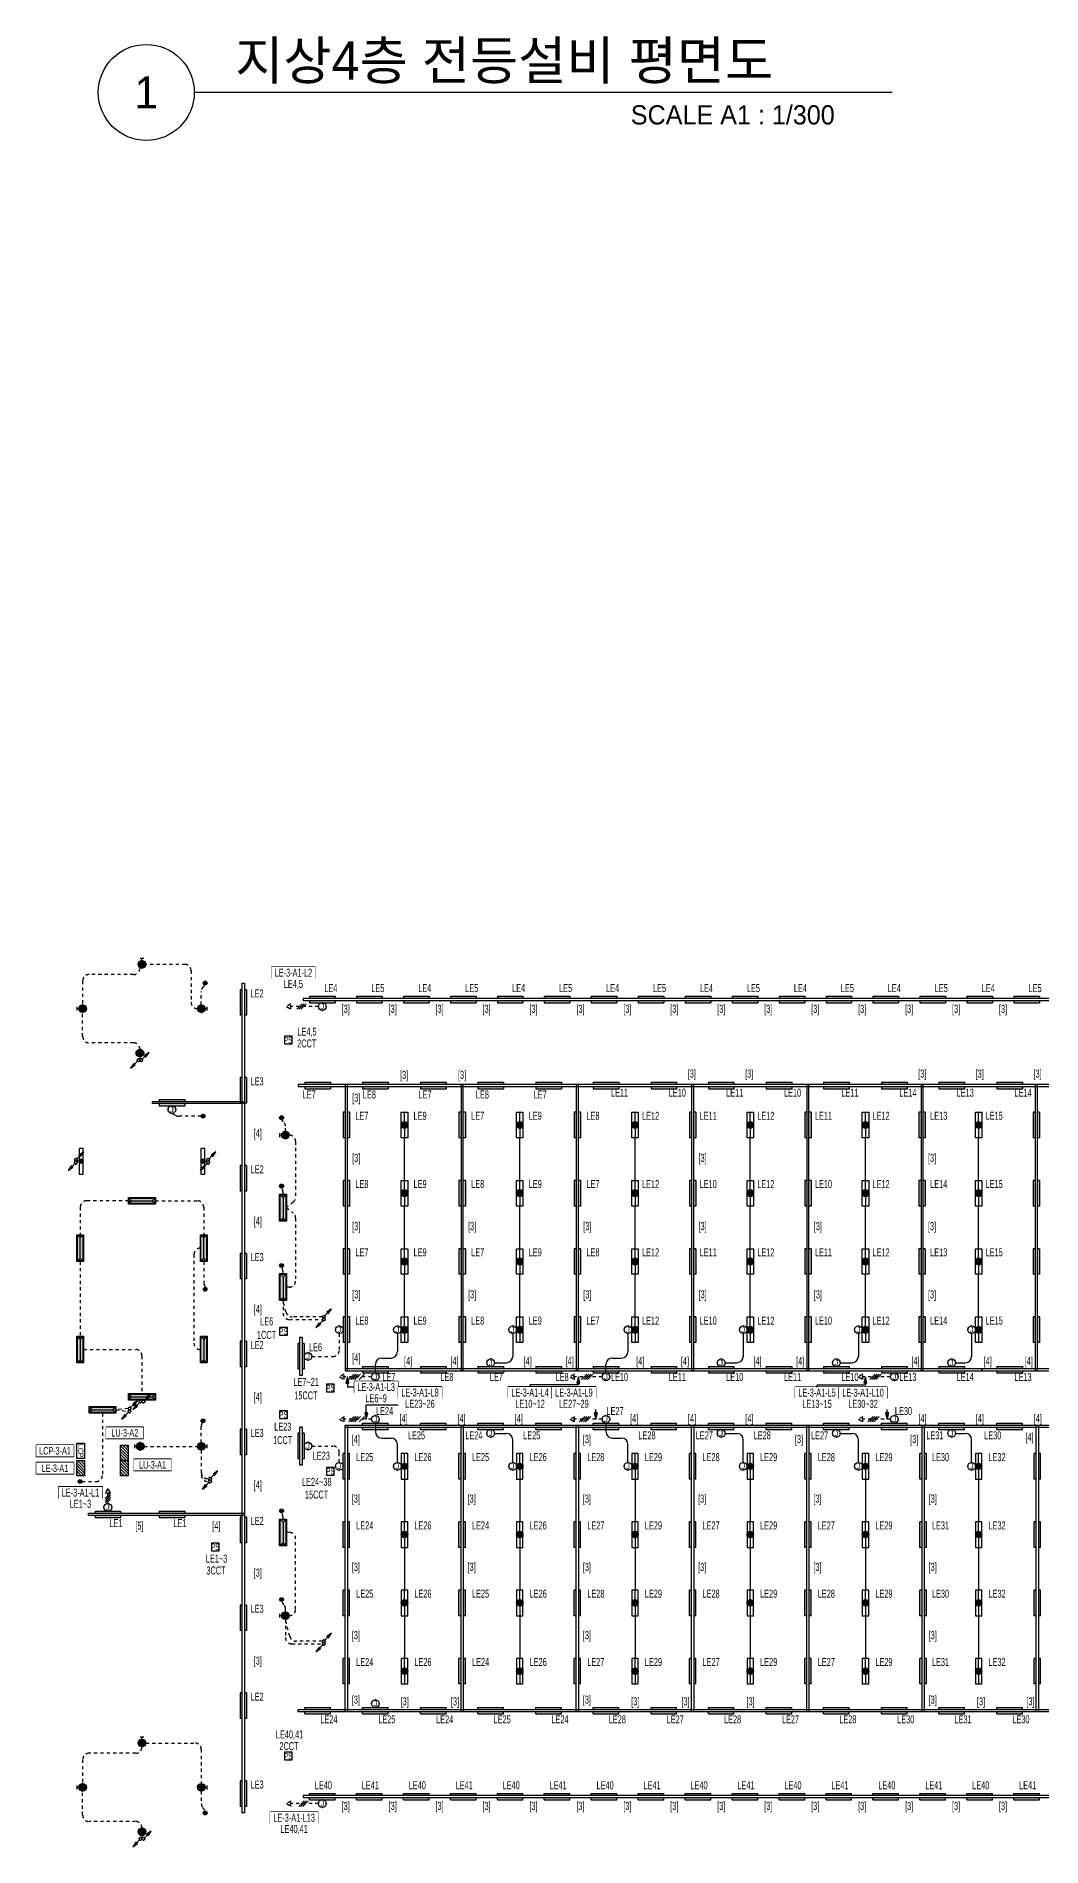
# Model space of a CAD drawing. Header units: millimetres. Extents: x 86947 to 500447, y -530175 to 1059536.
# Drawn here: x 90549 to 137662, y 285272 to 370135 of the extents above; entities that cross this region are included whole.
import ezdxf
from ezdxf.enums import TextEntityAlignment as Align

# ---------------------------------------------------------------- set-up
doc = ezdxf.new("R2010")
doc.units = ezdxf.units.MM
doc.header["$LTSCALE"] = 150
doc.set_wipeout_variables(frame=1)
doc.linetypes.add('D1', pattern=[3, 1, -1, 1])
for name, color, linetype in [('------01 Distribution Panel', 3, 'Continuous'), ('------01 Distribution Panel_UPS_Emgency', 232, 'Continuous'), ('------02 Etc Panel', 3, 'Continuous'), ('------03 Lighting Fixture', 3, 'Continuous'), ('------04 Lighting Switch', 2, 'Continuous'), ('------04 Number of Strands (가닥수)', 1, 'Continuous'), ('-----20 General Symbol', 3, 'Continuous'), ('-----21 Embeded Wire in Ceiling or Wall', 4, 'Continuous'), ('-----23 Concealed or Exposed Wire', 4, 'D1'), ('-----28 Race Way', 1, 'Continuous'), ('-----29 Indicator', 1, 'Continuous'), ('-----41 Drawing Title', 2, 'Continuous')]:
    doc.layers.add(name, color=color, linetype=linetype)
doc.styles.add('ELEC', font='Dotum.ttf')

# ---------------------------------------------------------------- blocks, each defined once
blk = doc.blocks.new('E17')
h = blk.add_hatch(color=256)
h.paths.add_polyline_path([(600, 100), (-600, 100), (-600, 0), (600, 0)])
h.paths.add_polyline_path([(600, -100), (-600, -100), (-600, -200), (600, -200)])
for p, q in [((-600, 100), (600, 100)), ((-600, 100), (-600, 0)), ((600, 100), (600, 0)), ((600, 100), (600, 0)), ((-600, -100), (-600, -200)), ((-600, -200), (600, -200)), ((600, -100), (600, -200))]:
    blk.add_line(p, q)
blk = doc.blocks.new('*U13')
h = blk.add_hatch(color=256)
edge = h.paths.add_edge_path()
edge.add_arc((0, -75), 75, 0, 360)
blk.add_circle((0, -75), 75)
blk = doc.blocks.new('*U16')
blk.add_lwpolyline([(150, 0), (-150, 0), (-150, -300), (150, -300)], close=True)
at = {"style": 'ELEC', "width": 0.6}
blk.add_text('PS', height=250, dxfattribs=at).set_placement((0, -150), align=Align.MIDDLE)
blk = doc.blocks.new('D06')
for p, q in [((-75, 0), (0, 0)), ((0, -75), (0, 75))]:
    blk.add_line(p, q)
at = {"linetype": 'Continuous'}
blk.add_circle((-225, 0), 150, dxfattribs=at)
for p in [(-375, 0), (-225, 150), (-75, 0), (-225, -150)]:
    blk.add_point(p)
blk = doc.blocks.new('E06')
blk.add_hatch(color=256).paths.add_polyline_path([(-75, 0, 1), (-375, 0, 1)])
blk.add_blockref('D06', (0, 0))
blk = doc.blocks.new('벽부 비상등')
h = blk.add_hatch(color=0)
h.dxf.hatch_style = 1
h.paths.add_polyline_path([(0, 488), (-128, 600), (-128, -600), (0, -488)])
h = blk.add_hatch(color=0)
h.dxf.hatch_style = 1
h.paths.add_polyline_path([(128, 600), (0, 488), (0, -488), (128, -600)])
at = {"color": 1}
for p, q in [((-128, 600), (0, 488)), ((0, 488), (128, 600)), ((0, -488), (0, 488)), ((-128, -600), (0, -488)), ((0, -488), (128, -600))]:
    blk.add_line(p, q, dxfattribs=at)
blk.add_lwpolyline([(158, -630), (158, 630), (-158, 630), (-158, -630)], close=True)
blk.add_lwpolyline([(128, -600), (128, 600), (-128, 600), (-128, -600)], close=True, dxfattribs=at)
blk = doc.blocks.new('O04')
blk.add_circle((0, 0), 150)
for p in [(-150, 0), (0, 150), (150, 0), (0, -150)]:
    blk.add_point(p)
at = {"style": 'ELEC'}
blk.add_text('J', height=214, dxfattribs=at).set_placement((0, 0), align=Align.MIDDLE)
blk = doc.blocks.new('O01')
blk.add_hatch(color=256).paths.add_polyline_path([(-149, -218), (-218, -149), (-368, -368)])
blk.add_line((-46, -46), (-184, -184))
blk.add_lwpolyline([(-368, -368), (-149, -218), (-218, -149), (-368, -368)])
blk.add_circle((0, 0), 65)
for p in [(-65, 0), (-65, 0), (0, 65), (0, 65), (65, 0), (65, 0), (0, -65), (0, -65)]:
    blk.add_point(p)
blk = doc.blocks.new('O07')
blk.add_lwpolyline([(0, -100), (173, 0), (0, 100)], close=True)
blk = doc.blocks.new('*U45')
at = {"color": 0}
for p, q in [((-186, -106), (26, 106)), ((-106, -106), (106, 106)), ((-26, -106), (186, 106))]:
    blk.add_line(p, q, dxfattribs=at)
blk = doc.blocks.new('*U48')
at = {"color": 0}
for p, q in [((-226, -106), (-14, 106)), ((-146, -106), (66, 106)), ((-66, -106), (146, 106)), ((14, -106), (226, 106))]:
    blk.add_line(p, q, dxfattribs=at)
blk = doc.blocks.new('D12')
at = {"linetype": 'Continuous'}
blk.add_lwpolyline([(600, -90), (600, 90), (-600, 90), (-600, -90)], close=True, dxfattribs=at)
blk.add_circle((0, 0), 90, dxfattribs=at)
for p in [(-90, 0), (0, 90), (90, 0), (0, -90)]:
    blk.add_point(p)
blk = doc.blocks.new('E13')
at = {"layer": '------03 Lighting Fixture'}
blk.add_hatch(color=256, dxfattribs=at).paths.add_polyline_path([(-90, 180, 1), (90, 180, 1)])
for p, q in [((90, 0), (-90, 0)), ((0, 90), (0, 0))]:
    blk.add_line(p, q, dxfattribs=at)
blk.add_blockref('D12', (0, 180), dxfattribs=at)
blk = doc.blocks.new('A02')
h = blk.add_hatch()
h.set_pattern_fill('ANSI31', color=256, scale=25, style=0)
h.set_pattern_definition([(45, (-2000, -19200), (-56.1266, 56.1266), [])])
h.paths.add_polyline_path([(-300, 300), (-300, 0), (300, 0), (300, 300)])
blk.add_lwpolyline([(300, 0), (-300, 0), (-300, 300), (300, 300)], close=True)
blk = doc.blocks.new('A07')
blk.add_lwpolyline([(-300, 0), (-300, 300), (300, 300), (300, 0)], close=True)
at = {"style": 'ELEC'}
blk.add_text('LCP', height=200, dxfattribs=at).set_placement((0, 150), align=Align.MIDDLE)
blk = doc.blocks.new('D14')
at = {"linetype": 'Continuous'}
for p, q in [((-150, 0), (-600, 0)), ((150, 0), (600, 0))]:
    blk.add_line(p, q, dxfattribs=at)
blk.add_lwpolyline([(600, 150), (-600, 150), (-600, -150), (600, -150)], close=True, dxfattribs=at)
blk.add_circle((0, 0), 150, dxfattribs=at)
for p in [(-150, 0), (0, 150), (150, 0), (0, -150)]:
    blk.add_point(p)
blk = doc.blocks.new('E14')
blk.add_hatch(color=256).paths.add_polyline_path([(-150, 0, 1), (150, 0, 1)])
blk.add_blockref('D14', (0, 0))
blk = doc.blocks.new('*U47')
at = {"color": 0}
for p, q in [((-306, -106), (-94, 106)), ((-226, -106), (-14, 106)), ((-146, -106), (66, 106)), ((-66, -106), (146, 106)), ((94, -106), (306, 106))]:
    blk.add_line(p, q, dxfattribs=at)

msp = doc.modelspace()

# ---------------------------------------------------------------- linework, layer by layer
at = {"layer": '------01 Distribution Panel', "color": 1}
for points in [[(101570, 325979), (103625, 325979), (103625, 326504), (101570, 326504)], [(105447, 306558), (107502, 306558), (107502, 307083), (105447, 307083)], [(112659, 306301), (114714, 306301), (114714, 306826), (112659, 306826)], [(126105, 306296), (128160, 306296), (128160, 306821), (126105, 306821)], [(91593, 301612), (93648, 301612), (93648, 302137), (91593, 302137)], [(101504, 286371), (103759, 286371), (103759, 286896), (101504, 286896)]]:
    msp.add_lwpolyline(points, close=True, dxfattribs=at)
at = {"layer": '------01 Distribution Panel', "color": 1, "elevation": 0}
for points in [[(93819, 304411), (95574, 304411), (95574, 304936), (93819, 304936)], [(90549, 302753), (92304, 302753), (92304, 303278), (90549, 303278)], [(95121, 302910), (96876, 302910), (96876, 303435), (95121, 303435)]]:
    msp.add_lwpolyline(points, close=True, dxfattribs=at)
at = {"layer": '-----21 Embeded Wire in Ceiling or Wall'}
for p, q in [((107804, 316505), (107804, 318505)), ((113204, 316505), (113204, 318505)), ((118604, 316505), (118604, 318505)), ((124004, 316505), (124004, 318505)), ((129404, 316505), (129404, 318505)), ((134704, 316505), (134704, 318505)), ((107804, 313305), (107804, 315305)), ((113204, 313305), (113204, 315305)), ((118604, 313305), (118604, 315305)), ((124004, 313305), (124004, 315305)), ((129404, 313305), (129404, 315305)), ((134704, 313305), (134704, 315305)), ((107804, 310105), (107804, 312105)), ((113204, 310105), (113204, 312105)), ((118604, 310105), (118604, 312105)), ((124004, 310105), (124004, 312105)), ((129404, 310105), (129404, 312105)), ((134704, 310105), (134704, 312105)), ((107474, 309325), (107474, 308480)), ((112874, 309325), (112874, 308260)), ((118274, 309325), (118274, 308480)), ((123674, 309325), (123674, 308260)), ((129074, 309325), (129074, 308260)), ((134374, 309325), (134374, 308260)), ((106741, 308180), (107174, 308180)), ((117541, 308180), (117974, 308180)), ((112021, 307960), (112574, 307960)), ((117241, 307480), (117241, 307880)), ((122821, 307960), (123374, 307960)), ((128221, 307960), (128774, 307960)), ((133621, 307960), (134074, 307960)), ((106441, 305130), (106441, 304730)), ((117241, 305130), (117241, 304730)), ((106741, 304430), (107174, 304430)), ((107474, 303285), (107474, 304130)), ((112021, 304650), (112574, 304650)), ((112874, 303285), (112874, 304350)), ((117541, 304430), (117974, 304430)), ((118274, 303285), (118274, 304130)), ((122821, 304650), (123374, 304650)), ((123674, 303285), (123674, 304350)), ((128221, 304650), (128774, 304650)), ((129074, 303285), (129074, 304350)), ((133621, 304650), (134074, 304650)), ((134374, 303285), (134374, 304350)), ((107804, 302505), (107804, 300505)), ((113204, 302505), (113204, 300505)), ((118604, 302505), (118604, 300505)), ((124004, 302505), (124004, 300505)), ((129404, 302505), (129404, 300505)), ((134704, 302505), (134704, 300505)), ((107804, 299305), (107804, 297305)), ((113204, 299305), (113204, 297305)), ((118604, 299305), (118604, 297305)), ((124004, 299305), (124004, 297305)), ((129404, 299305), (129404, 297305)), ((134704, 299305), (134704, 297305)), ((107804, 296105), (107804, 294105)), ((113204, 296105), (113204, 294105)), ((118604, 296105), (118604, 294105)), ((124004, 296105), (124004, 294105)), ((129404, 296105), (129404, 294105)), ((134704, 296105), (134704, 294105))]:
    msp.add_line(p, q, dxfattribs=at)
for centre, start, end in [((106741, 307880), 90, 180), ((107174, 308480), 270, 0), ((112574, 308260), 270, 0), ((117541, 307880), 90, 180), ((117974, 308480), 270, 0), ((123374, 308260), 270, 0), ((128774, 308260), 270, 0), ((134074, 308260), 270, 0), ((106741, 304730), 180, 270), ((117541, 304730), 180, 270), ((107174, 304130), 0, 90), ((112574, 304350), 0, 90), ((117974, 304130), 0, 90), ((123374, 304350), 0, 90), ((128774, 304350), 0, 90), ((134074, 304350), 0, 90)]:
    msp.add_arc(centre, 300, start, end, dxfattribs=at)
at = {"layer": '-----23 Concealed or Exposed Wire'}
for p, q in [((104749, 309325), (104749, 308555)), ((103464, 308255), (104449, 308255)), ((117061, 307300), (115561, 307300)), ((130574, 307300), (129074, 307300)), ((94854, 305813), (94284, 305748)), ((94284, 305748), (94854, 305683)), ((106261, 305310), (104761, 305310)), ((117061, 305310), (115561, 305310)), ((130574, 305310), (129074, 305310)), ((103464, 304055), (104449, 304055)), ((104749, 303285), (104749, 303755))]:
    msp.add_line(p, q, dxfattribs=at)
for points in [[(95404, 326455, -0.414214), (95104, 326155), (93024, 326155, 0.414214), (92724, 325855), (92724, 324735)], [(95584, 326635), (97504, 326635, -0.414214), (97804, 326335), (97804, 324855, 0.414214), (98104, 324555)], [(98284, 324735), (98284, 325364, -0.203951), (98376, 325580), (98464, 325665)], [(95404, 322655, 0.414214), (95104, 322955), (93024, 322955, -0.414214), (92724, 323255), (92724, 324375)], [(98274, 319515), (97230, 319515, -0.118785), (97093, 319548), (96904, 319645)], [(102224, 318810), (102224, 319048, 0.195368), (102139, 319257), (102044, 319355)], [(102404, 318630, -0.414214), (102704, 318330), (102704, 315723, -0.227423), (102591, 315489), (102269, 315230), (102591, 314971, -0.227423), (102704, 314737), (102704, 311805, -0.414214), (102404, 311505), (102269, 311505)], [(102111, 315860), (102111, 315963, 0.146377), (102062, 316127), (102044, 316155)], [(94874, 315548), (92911, 315548, 0.414214), (92611, 315248), (92611, 313960)], [(96134, 315548), (98096, 315548, -0.414214), (98396, 315248), (98396, 313960)], [(98239, 313330, 0.414214), (97939, 313030), (97939, 308880, 0.414214), (98239, 308580)], [(98396, 312700), (98396, 311733, 0.087527), (98414, 311631), (98464, 311495)], [(102111, 312135), (102111, 312239, 0.156652), (102055, 312414), (102044, 312430)], [(103954, 310113), (102539, 310113, -0.342726), (102248, 310339), (102111, 310875), (102111, 310875), (102111, 310283, 0.414214), (102411, 309983), (103954, 309983)], [(92769, 308580), (95204, 308580, -0.414214), (95504, 308280), (95504, 306520)], [(98284, 304220), (98284, 304976, -0.087415), (98299, 305061), (98364, 305240)], [(98284, 303860), (98284, 302695, 0.414214), (98584, 302395), (98624, 302395)], [(98284, 303860), (98284, 302825, 0.414214), (98584, 302525), (98624, 302525)], [(102111, 300635), (102111, 300737, 0.144104), (102063, 300900), (102044, 300930)], [(102404, 296105, 0.414214), (102704, 296405), (102704, 299705, 0.414214), (102404, 300005), (102269, 300005)], [(102224, 296285), (102224, 296436, 0.167033), (102160, 296620), (102044, 296770)], [(103954, 294913), (102715, 294913, -0.342726), (102424, 295139), (102224, 295925), (102224, 295925), (102224, 295083, 0.414214), (102524, 294783), (103954, 294783)], [(95504, 289955, -0.414214), (95204, 289655), (93024, 289655, 0.414214), (92724, 289355), (92724, 288235)], [(95684, 290135), (97984, 290135, -0.414214), (98284, 289835), (98284, 288235)], [(95504, 286155, 0.414214), (95204, 286455), (93024, 286455, -0.414214), (92724, 286755), (92724, 287875)], [(98284, 287875), (98284, 287291, 0.158092), (98341, 287115), (98464, 286945)]]:
    msp.add_lwpolyline(points, format="xyb", dxfattribs=at)
for points in [[(103774, 324655), (102274, 324655)], [(92611, 312700), (92611, 309210)], [(95604, 304040), (98104, 304040)], [(93904, 301365), (93904, 302065)], [(103774, 287295), (102274, 287295)]]:
    msp.add_lwpolyline(points, dxfattribs=at)
for centre, start, end in [((104449, 308555), 270, 0), ((104449, 303755), 0, 90)]:
    msp.add_arc(centre, 300, start, end, dxfattribs=at)
at = {"layer": '-----28 Race Way'}
for points in [[(100204, 325745), (100304, 325745), (100304, 286865), (100204, 286865)], [(102829, 320905), (167279, 320905), (167279, 321005), (102829, 321005)], [(115954, 307580), (115954, 321005), (115854, 321005), (115854, 307580)], [(132104, 307580), (132104, 321005), (132004, 321005), (132004, 307580)], [(137454, 307580), (137454, 321005), (137354, 321005), (137354, 307580)], [(102904, 309155), (103004, 309155), (103004, 307355), (102904, 307355)], [(105029, 307580), (134854, 307580), (134854, 307680), (105029, 307680)], [(134854, 307580), (164479, 307580), (164479, 307680), (134854, 307680)], [(102904, 304955), (103004, 304955), (103004, 303155), (102904, 303155)], [(105029, 305030), (164479, 305030), (164479, 304930), (105029, 304930)], [(121354, 305030), (121354, 291605), (121254, 291605), (121254, 305030)], [(137504, 305030), (137504, 291605), (137404, 291605), (137404, 305030)], [(93004, 300805), (93004, 300905), (100304, 300905), (100304, 300805)], [(102829, 291705), (167279, 291705), (167279, 291605), (102829, 291605)]]:
    msp.add_lwpolyline(points, close=True, dxfattribs=at)
at = {"layer": '-----28 Race Way', "elevation": 0}
for points in [[(103054, 324935), (166454, 324935), (166454, 325035), (103054, 325035)], [(105129, 307580), (105129, 321005), (105029, 321005), (105029, 307580)], [(110554, 307580), (110554, 321005), (110454, 321005), (110454, 307580)], [(121354, 307580), (121354, 321005), (121254, 321005), (121254, 307580)], [(126754, 307580), (126754, 321005), (126654, 321005), (126654, 307580)], [(96004, 320105), (96004, 320205), (100304, 320205), (100304, 320105)], [(105129, 305030), (105129, 291605), (105029, 291605), (105029, 305030)], [(110554, 305030), (110554, 291605), (110454, 291605), (110454, 305030)], [(115954, 305030), (115954, 291605), (115854, 291605), (115854, 305030)], [(126754, 305030), (126754, 291605), (126654, 291605), (126654, 305030)], [(132154, 305030), (132154, 291605), (132054, 291605), (132054, 305030)], [(103054, 287575), (166454, 287575), (166454, 287675), (103054, 287675)]]:
    msp.add_lwpolyline(points, close=True, dxfattribs=at)
at = {"layer": '-----41 Drawing Title', "color": 7}
msp.add_line((130646, 367500), (97954, 367500), dxfattribs=at)
msp.add_circle((95704, 367500), 2250, dxfattribs=at)

# ---------------------------------------------------------------- block references
at = {"layer": '------01 Distribution Panel', "xscale": 1.2, "yscale": 1.2, "zscale": 1.2, "rotation": 270}
msp.add_blockref('A02', (92454, 303015), dxfattribs=at)
at = {"layer": '------01 Distribution Panel_UPS_Emgency', "xscale": 1.2, "yscale": 1.2, "zscale": 1.2, "rotation": 270}
msp.add_blockref('A02', (94494, 303015), dxfattribs=at)
at = {"layer": '------02 Etc Panel', "xscale": 1.2, "yscale": 1.2, "zscale": 1.2, "rotation": 270}
msp.add_blockref('A07', (92454, 303835), dxfattribs=at)
at = {"layer": '------03 Lighting Fixture', "xscale": 1.2, "yscale": 1.2, "zscale": 1.2}
for p, rotation in [((95504, 326905), 90), ((92454, 324555), 180), ((95404, 322205), 270), ((101954, 318630), 180), ((95154, 304040), 180), ((101954, 296105), 180), ((95504, 290405), 89.99999999999999), ((92454, 288055), 180), ((95504, 285705), 270)]:
    msp.add_blockref('E06', p, dxfattribs=dict(at, rotation=rotation))
at = {"layer": '------03 Lighting Fixture', "color": 3, "rotation": 270}
for p in [(100304, 324845), (100304, 320725), (105129, 319105), (110554, 319105), (115954, 319105), (121354, 319105), (126754, 319105), (132104, 319105), (137454, 319105), (100304, 316605), (105129, 315905), (110554, 315905), (115954, 315905), (121354, 315905), (126754, 315905), (132104, 315905), (137454, 315905), (105129, 312705), (110554, 312705), (115954, 312705), (121354, 312705), (126754, 312705), (132104, 312705), (137454, 312705), (100304, 312485), (105129, 309505), (110554, 309505), (115954, 309505), (121354, 309505), (126754, 309505), (132104, 309505), (137454, 309505), (100304, 308365), (103004, 308255), (100304, 304245), (103004, 304055), (100304, 300125), (100304, 296005), (100304, 291885), (100304, 287765)]:
    msp.add_blockref('E17', p, dxfattribs=at)
at = {"layer": '------03 Lighting Fixture', "color": 3}
for p in [(103954, 325035), (106154, 325035), (108354, 325035), (110554, 325035), (112754, 325035), (114954, 325035), (117154, 325035), (119354, 325035), (121554, 325035), (123754, 325035), (125954, 325035), (128154, 325035), (130354, 325035), (132554, 325035), (134754, 325035), (136954, 325035), (103729, 321005), (106441, 321005), (109154, 321005), (111841, 321005), (114554, 321005), (117241, 321005), (119954, 321005), (122641, 321005), (125354, 321005), (128041, 321005), (130754, 321005), (133441, 321005), (136154, 321005), (96904, 320205), (109154, 307680), (111841, 307680), (114554, 307680), (117241, 307680), (119954, 307680), (122641, 307680), (125354, 307680), (128041, 307680), (130754, 307680), (133441, 307680), (136154, 307680), (93904, 300905), (96904, 300905)]:
    msp.add_blockref('E17', p, dxfattribs=at)
at = {"layer": '------03 Lighting Fixture', "xscale": 1.2, "yscale": 1.2, "zscale": 1.2}
for p in [(98554, 324555), (98554, 304040), (98554, 288055)]:
    msp.add_blockref('E06', p, dxfattribs=at)
at = {"layer": '------03 Lighting Fixture', "xscale": -1}
for name, p, rotation in [('E14', (107804, 319105), 270), ('E14', (113204, 319105), 270), ('E14', (118604, 319105), 270), ('E14', (124004, 319105), 270), ('E14', (129404, 319105), 270), ('E14', (134704, 319105), 270), ('벽부 비상등', (95504, 315548), 270), ('벽부 비상등', (102111, 315230), 180), ('E14', (107804, 315905), 270), ('E14', (113204, 315905), 270), ('E14', (118604, 315905), 270), ('E14', (124004, 315905), 270), ('E14', (129404, 315905), 270), ('E14', (134704, 315905), 270), ('E14', (107804, 312705), 270), ('E14', (113204, 312705), 270), ('E14', (118604, 312705), 270), ('E14', (124004, 312705), 270), ('E14', (129404, 312705), 270), ('E14', (134704, 312705), 270), ('벽부 비상등', (102111, 311505), 180), ('E14', (107804, 309505), 270), ('E14', (113204, 309505), 270), ('E14', (118604, 309505), 270), ('E14', (124004, 309505), 270), ('E14', (129404, 309505), 270), ('E14', (134704, 309505), 270), ('벽부 비상등', (92611, 308580), 180), ('벽부 비상등', (98396, 308580), 180), ('벽부 비상등', (95504, 306363), 270), ('벽부 비상등', (93654, 305748), 270), ('벽부 비상등', (102111, 300005), 180)]:
    msp.add_blockref(name, p, dxfattribs=dict(at, rotation=rotation))
at = {"layer": '------03 Lighting Fixture'}
for name, p, rotation in [('E13', (92474, 317405), 270), ('E13', (98534, 317405), 89.99999999999999), ('E14', (107804, 303105), 270), ('E14', (113204, 303105), 270), ('E14', (118604, 303105), 270), ('E14', (124004, 303105), 270), ('E14', (129404, 303105), 270), ('E14', (134704, 303105), 270), ('E14', (107804, 299905), 270), ('E14', (113204, 299905), 270), ('E14', (118604, 299905), 270), ('E14', (124004, 299905), 270), ('E14', (129404, 299905), 270), ('E14', (134704, 299905), 270), ('E14', (107804, 296705), 270), ('E14', (113204, 296705), 270), ('E14', (118604, 296705), 270), ('E14', (124004, 296705), 270), ('E14', (129404, 296705), 270), ('E14', (134704, 296705), 270), ('E14', (107804, 293505), 270), ('E14', (113204, 293505), 270), ('E14', (118604, 293505), 270), ('E14', (124004, 293505), 270), ('E14', (129404, 293505), 270), ('E14', (134704, 293505), 270)]:
    msp.add_blockref(name, p, dxfattribs=dict(at, rotation=rotation))
at = {"layer": '------03 Lighting Fixture', "xscale": -1}
for p in [(92611, 313330), (98396, 313330)]:
    msp.add_blockref('벽부 비상등', p, dxfattribs=at)
at = {"layer": '------03 Lighting Fixture', "color": 3, "xscale": -1}
for p, rotation in [((106441, 304930), 180), ((109154, 304930), 180), ((111841, 304930), 180), ((114554, 304930), 180), ((117241, 304930), 180), ((119954, 304930), 180), ((122641, 304930), 180), ((125354, 304930), 180), ((128041, 304930), 180), ((130754, 304930), 180), ((133441, 304930), 180), ((136154, 304930), 180), ((105129, 303105), 270), ((110554, 303105), 270), ((115954, 303105), 270), ((121354, 303105), 270), ((126754, 303105), 270), ((132154, 303105), 270), ((137504, 303105), 270), ((105129, 299905), 270), ((110554, 299905), 270), ((115954, 299905), 270), ((121354, 299905), 270), ((126754, 299905), 270), ((132154, 299905), 270), ((137504, 299905), 270), ((105129, 296705), 270), ((110554, 296705), 270), ((115954, 296705), 270), ((121354, 296705), 270), ((126754, 296705), 270), ((132154, 296705), 270), ((137504, 296705), 270), ((105129, 293505), 270), ((110554, 293505), 270), ((115954, 293505), 270), ((121354, 293505), 270), ((126754, 293505), 270), ((132154, 293505), 270), ((137504, 293505), 270), ((103729, 291605), 180), ((106441, 291605), 180), ((109154, 291605), 180), ((111841, 291605), 180), ((114554, 291605), 180), ((117241, 291605), 180), ((119954, 291605), 180), ((122641, 291605), 180), ((125354, 291605), 180), ((128041, 291605), 180), ((130754, 291605), 180), ((133441, 291605), 180), ((136154, 291605), 180), ((103954, 287575), 180), ((106154, 287575), 180), ((108354, 287575), 180), ((110554, 287575), 180), ((112754, 287575), 180), ((114954, 287575), 180), ((117154, 287575), 180), ((119354, 287575), 180), ((121554, 287575), 180), ((123754, 287575), 180), ((125954, 287575), 180), ((128154, 287575), 180), ((130354, 287575), 180), ((132554, 287575), 180), ((134754, 287575), 180), ((136954, 287575), 180)]:
    msp.add_blockref('E17', p, dxfattribs=dict(at, rotation=rotation))
at = {"layer": '------04 Lighting Switch', "xscale": 1.2, "yscale": 1.2, "zscale": 1.2}
for p, rotation in [((98554, 325755), 270), ((98454, 319515), 270), ((101954, 319445), 89.99999999999999), ((101954, 316245), 89.99999999999999), ((101954, 312520), 89.99999999999999), ((98554, 311405), 270), ((98454, 305240), 270), ((92604, 302305), 180), ((101954, 301020), 89.99999999999999), ((101954, 296860), 89.99999999999999), ((98554, 286855), 270)]:
    msp.add_blockref('*U13', p, dxfattribs=dict(at, rotation=rotation))
for p in [(102354, 323265), (102134, 309605), (104334, 306955), (102134, 305705), (104334, 303055), (98934, 299510), (102354, 289705)]:
    msp.add_blockref('*U16', p, dxfattribs=at)
at = {"layer": '------04 Number of Strands (가닥수)', "xscale": 1.2, "yscale": 1.2, "zscale": 1.2}
for name, p in [('*U45', (102976, 324655)), ('*U47', (105559, 305310))]:
    msp.add_blockref(name, p, dxfattribs=at)
at = {"layer": '-----20 General Symbol', "xscale": 1.2, "yscale": 1.2, "zscale": 1.2}
for p in [(103954, 324655), (96904, 319825), (104749, 309505), (107474, 309505), (112874, 309505), (118274, 309505), (123674, 309505), (129074, 309505), (134374, 309505), (103284, 308255), (111841, 307960), (122641, 307960), (128041, 307960), (133441, 307960), (106441, 307300), (117241, 307300), (130754, 307300), (106441, 305310), (111841, 304650), (117241, 305310), (122641, 304650), (128041, 304650), (130754, 305310), (133441, 304650), (103284, 304055), (104749, 303105), (107474, 303105), (112874, 303105), (118274, 303105), (123674, 303105), (129074, 303105), (134374, 303105), (93904, 301185), (106441, 291985), (103954, 287295)]:
    msp.add_blockref('O04', p, dxfattribs=at)
at = {"layer": '-----20 General Symbol', "rotation": 180}
for p in [(95469, 322140), (92409, 317470), (98599, 317470), (104019, 310113), (95569, 306140), (94919, 305813), (98689, 302525), (104019, 294913), (95569, 285640)]:
    msp.add_blockref('O01', p, dxfattribs=at)
at = {"layer": '-----20 General Symbol'}
for p in [(95339, 322140), (92409, 317340), (98599, 317340), (104019, 309983), (95439, 306140), (98689, 302395), (104019, 294783), (95439, 285640)]:
    msp.add_blockref('O01', p, dxfattribs=at)
at = {"layer": '-----23 Concealed or Exposed Wire', "xscale": 1.199999999953434, "yscale": 1.199999999953434, "zscale": 1.199999999953434}
for p, rotation in [((102481, 324655), 180), ((104969, 307300), 180), ((104969, 305310), 180), ((93904, 301857), 90), ((102481, 287295), 180)]:
    msp.add_blockref('O07', p, dxfattribs=dict(at, rotation=rotation))

# ---------------------------------------------------------------- texts
at = {"layer": '------04 Lighting Switch', "style": 'ELEC', "width": 0.7}
for s, p in [('LE4', (104353, 325518)), ('LE5', (106553, 325518)), ('LE4', (108753, 325518)), ('LE5', (110953, 325518)), ('LE4', (113153, 325518)), ('LE5', (115353, 325518)), ('LE4', (117553, 325518)), ('LE5', (119753, 325518)), ('LE4', (121953, 325518)), ('LE5', (124153, 325518)), ('LE4', (126353, 325518)), ('LE5', (128553, 325518)), ('LE4', (130753, 325518)), ('LE5', (132953, 325518)), ('LE4', (135153, 325518)), ('LE5', (137353, 325518)), ('LE4,5', (103234, 323444)), ('2CCT', (103226, 322926)), ('LE3', (100898, 321151)), ('LE11', (117875, 320618)), ('LE10', (120587, 320618)), ('LE11', (123275, 320618)), ('LE10', (125987, 320618)), ('LE11', (128675, 320618)), ('LE14', (131387, 320618)), ('LE13', (134075, 320618)), ('LE14', (136787, 320618)), ('LE7', (103340, 320533)), ('LE8', (106159, 320533)), ('LE7', (108765, 320533)), ('LE8', (111453, 320533)), ('LE7', (114165, 320533)), ('LE7', (105808, 319536)), ('LE9', (108533, 319536)), ('LE7', (111233, 319536)), ('LE9', (113933, 319536)), ('LE8', (116633, 319536)), ('LE12', (119333, 319536)), ('LE11', (122033, 319536)), ('LE12', (124733, 319536)), ('LE11', (127433, 319536)), ('LE12', (130133, 319536)), ('LE13', (132833, 319536)), ('LE15', (135433, 319536)), ('LE2', (100898, 317031)), ('LE8', (105808, 316336)), ('LE9', (108533, 316336)), ('LE8', (111233, 316336)), ('LE9', (113933, 316336)), ('LE7', (116633, 316336)), ('LE12', (119333, 316336)), ('LE10', (122033, 316336)), ('LE12', (124733, 316336)), ('LE10', (127433, 316336)), ('LE12', (130133, 316336)), ('LE14', (132833, 316336)), ('LE15', (135433, 316336)), ('LE7', (105808, 313136)), ('LE9', (108533, 313136)), ('LE7', (111233, 313136)), ('LE9', (113933, 313136)), ('LE8', (116633, 313136)), ('LE12', (119333, 313136)), ('LE11', (122033, 313136)), ('LE12', (124733, 313136)), ('LE11', (127433, 313136)), ('LE12', (130133, 313136)), ('LE13', (132833, 313136)), ('LE15', (135433, 313136)), ('LE3', (100898, 312911)), ('LE6', (101347, 309896)), ('LE8', (105808, 309936)), ('LE9', (108533, 309936)), ('LE8', (111233, 309936)), ('LE9', (113933, 309936)), ('LE7', (116633, 309936)), ('LE12', (119333, 309936)), ('LE10', (122033, 309936)), ('LE12', (124733, 309936)), ('LE10', (127433, 309936)), ('LE12', (130133, 309936)), ('LE14', (132833, 309936)), ('LE15', (135433, 309936)), ('LE2', (100898, 308791)), ('1CCT', (101339, 309265)), ('LE6', (103630, 308686)), ('LE7~21', (103192, 307060)), ('LE10', (117875, 307293)), ('LE11', (120587, 307293)), ('LE10', (123275, 307293)), ('LE13', (131387, 307293)), ('LE14', (134075, 307293)), ('LE13', (136787, 307293)), ('15CCT', (103185, 306429)), ('LE27', (117668, 305699)), ('LE3', (100898, 304671)), ('LE23', (102101, 304965, 0)), ('LE25', (108365, 304558)), ('LE24', (111053, 304558)), ('LE25', (113765, 304558)), ('LE28', (119165, 304558)), ('LE27', (121853, 304558)), ('LE28', (124565, 304558)), ('LE27', (127253, 304558)), ('LE31', (132653, 304558)), ('LE30', (135365, 304558)), ('1CCT', (102094, 304334, 0)), ('LE23', (103907, 303602)), ('LE25', (105942, 303536)), ('LE26', (108667, 303536)), ('LE25', (111367, 303536)), ('LE26', (114067, 303536)), ('LE28', (116767, 303536)), ('LE29', (119467, 303536)), ('LE28', (122167, 303536)), ('LE29', (124867, 303536)), ('LE28', (127567, 303536)), ('LE29', (130267, 303536)), ('LE30', (132917, 303536)), ('LE32', (135567, 303536)), ('LE24~38', (103692, 302378)), ('15CCT', (103684, 301780)), ('LE1', (94283, 300445)), ('LE1', (97283, 300445)), ('LE2', (100898, 300551)), ('LE24', (105942, 300336)), ('LE26', (108667, 300336)), ('LE24', (111367, 300336)), ('LE26', (114067, 300336)), ('LE27', (116767, 300336)), ('LE29', (119467, 300336)), ('LE27', (122167, 300336)), ('LE29', (124867, 300336)), ('LE27', (127567, 300336)), ('LE29', (130267, 300336)), ('LE31', (132917, 300336)), ('LE32', (135567, 300336)), ('LE1~3', (98997, 298780)), ('3CCT', (98973, 298224)), ('LE25', (105942, 297136)), ('LE26', (108667, 297136)), ('LE25', (111367, 297136)), ('LE26', (114067, 297136)), ('LE28', (116767, 297136)), ('LE29', (119467, 297136)), ('LE28', (122167, 297136)), ('LE29', (124867, 297136)), ('LE28', (127567, 297136)), ('LE29', (130267, 297136)), ('LE30', (132917, 297136)), ('LE32', (135567, 297136)), ('LE3', (100898, 296431)), ('LE24', (105942, 293936)), ('LE26', (108667, 293936)), ('LE24', (111367, 293936)), ('LE26', (114067, 293936)), ('LE27', (116767, 293936)), ('LE29', (119467, 293936)), ('LE27', (122167, 293936)), ('LE29', (124867, 293936)), ('LE27', (127567, 293936)), ('LE29', (130267, 293936)), ('LE31', (132917, 293936)), ('LE32', (135567, 293936)), ('LE2', (100898, 292311)), ('LE24', (104262, 291248)), ('LE25', (106975, 291248)), ('LE24', (109687, 291248)), ('LE25', (112375, 291248)), ('LE24', (115087, 291248)), ('LE28', (117775, 291248)), ('LE27', (120487, 291248)), ('LE28', (123175, 291248)), ('LE27', (125887, 291248)), ('LE28', (128575, 291248)), ('LE30', (131287, 291248)), ('LE31', (133975, 291248)), ('LE30', (136687, 291248)), ('LE40,41', (102417, 290504)), ('2CCT', (102393, 289991)), ('LE3', (100898, 288191)), ('LE40', (104003, 288158)), ('LE41', (106203, 288158)), ('LE40', (108403, 288158)), ('LE41', (110603, 288158)), ('LE40', (112803, 288158)), ('LE41', (115003, 288158)), ('LE40', (117203, 288158)), ('LE41', (119403, 288158)), ('LE40', (121603, 288158)), ('LE41', (123803, 288158)), ('LE40', (126003, 288158)), ('LE41', (128203, 288158)), ('LE40', (130403, 288158)), ('LE41', (132603, 288158)), ('LE40', (134803, 288158)), ('LE41', (137003, 288158))]:
    msp.add_text(s, height=375, dxfattribs=at).set_placement(p, align=Align.MIDDLE)
at = {"layer": '-----28 Race Way', "style": 'ELEC', "width": 0.7}
for s, p in [('[3]', (105047, 324501)), ('[3]', (107247, 324501)), ('[3]', (109447, 324501)), ('[3]', (111647, 324501)), ('[3]', (113847, 324501)), ('[3]', (116047, 324501)), ('[3]', (118247, 324501)), ('[3]', (120447, 324501)), ('[3]', (122647, 324501)), ('[3]', (124847, 324501)), ('[3]', (127047, 324501)), ('[3]', (129247, 324501)), ('[3]', (131447, 324501)), ('[3]', (133647, 324501)), ('[3]', (135847, 324501)), ('[3]', (107788, 321408)), ('[3]', (110501, 321408)), ('[3]', (121265, 321462)), ('[3]', (123952, 321462)), ('[3]', (132065, 321462)), ('[3]', (134752, 321462)), ('[3]', (137465, 321462)), ('[3]', (105546, 320332)), ('[4]', (100929, 318672)), ('[3]', (105546, 317515)), ('[3]', (121771, 317515)), ('[3]', (132521, 317515)), ('[4]', (100929, 314552)), ('[3]', (105546, 314315)), ('[3]', (110971, 314315)), ('[3]', (116371, 314315)), ('[3]', (121771, 314315)), ('[3]', (127171, 314315)), ('[3]', (132521, 314315)), ('[4]', (100929, 310432)), ('[3]', (105546, 311115)), ('[3]', (110971, 311115)), ('[3]', (116371, 311115)), ('[3]', (121771, 311115)), ('[3]', (127171, 311115)), ('[3]', (132521, 311115)), ('[4]', (105546, 308144)), ('[4]', (107971, 307996)), ('[4]', (110144, 307996)), ('[4]', (113573, 307996)), ('[4]', (115544, 307996)), ('[4]', (118852, 307996)), ('[4]', (120944, 307996)), ('[4]', (124342, 307996)), ('[4]', (126344, 307996)), ('[4]', (131744, 307996)), ('[4]', (135127, 307996)), ('[4]', (137052, 307996)), ('[4]', (100929, 306312)), ('[4]', (110475, 305307)), ('[4]', (118562, 305307)), ('[4]', (121275, 305307)), ('[4]', (123962, 305307)), ('[4]', (132075, 305307)), ('[4]', (134762, 305307)), ('[4]', (137475, 305307)), ('[4]', (137086, 304431)), ('[4]', (105524, 304331)), ('[3]', (116349, 304331)), ('[3]', (126286, 304331)), ('[3]', (131686, 304331)), ('[4]', (100929, 302192)), ('[3]', (105524, 301544)), ('[3]', (110949, 301544)), ('[3]', (116349, 301544)), ('[3]', (121749, 301544)), ('[3]', (127149, 301544)), ('[3]', (132549, 301544)), ('[5]', (95383, 300276)), ('[4]', (98988, 300276)), ('[3]', (100929, 298072)), ('[3]', (105524, 298344)), ('[3]', (110949, 298344)), ('[3]', (116349, 298344)), ('[3]', (121749, 298344)), ('[3]', (127149, 298344)), ('[3]', (132549, 298344)), ('[3]', (105524, 295144)), ('[3]', (116349, 295144)), ('[3]', (132549, 295144)), ('[3]', (100929, 293952)), ('[3]', (105524, 292122)), ('[3]', (107816, 292039)), ('[3]', (110170, 292039)), ('[3]', (116349, 292122)), ('[3]', (118616, 292039)), ('[3]', (120970, 292039)), ('[3]', (124016, 292039)), ('[3]', (132549, 292122)), ('[3]', (134816, 292039)), ('[3]', (137129, 292039)), ('[3]', (105047, 287141)), ('[3]', (107247, 287141)), ('[3]', (109447, 287141)), ('[3]', (111647, 287141)), ('[3]', (113847, 287141)), ('[3]', (116047, 287141)), ('[3]', (118247, 287141)), ('[3]', (120447, 287141)), ('[3]', (122647, 287141)), ('[3]', (124847, 287141)), ('[3]', (127047, 287141)), ('[3]', (129247, 287141)), ('[3]', (131447, 287141)), ('[3]', (133647, 287141)), ('[3]', (135847, 287141))]:
    msp.add_text(s, height=375, dxfattribs=at).set_placement(p, align=Align.MIDDLE)
at = {"layer": '-----41 Drawing Title', "color": 2, "style": 'ELEC'}
msp.add_text('지상4층 전등설비 평면도', height=1800, dxfattribs=at).set_placement((99872, 368100))
at = {"layer": '-----41 Drawing Title', "color": 7, "style": 'ELEC'}
msp.add_text('1', height=1500, dxfattribs=at).set_placement((95704, 367500), align=Align.MIDDLE)
at = {"layer": '-----41 Drawing Title', "style": 'ELEC'}
msp.add_text('SCALE A1 : 1/300', height=900, dxfattribs=at).set_placement((127962, 366000), align=Align.RIGHT)

# ---------------------------------------------------------------- next in the draw order: wipeouts: each hides what was drawn before it
at = {"color": 1}
for points in [[(101570, 325979), (103625, 325979), (103625, 326504), (101570, 326504)], [(105447, 306558), (107502, 306558), (107502, 307083), (105447, 307083)], [(112659, 306301), (114714, 306301), (114714, 306826), (112659, 306826)], [(126105, 306296), (128160, 306296), (128160, 306821), (126105, 306821)], [(90549, 302753), (92304, 302753), (92304, 303278), (90549, 303278)], [(95121, 302910), (96876, 302910), (96876, 303435), (95121, 303435)], [(91593, 301612), (93648, 301612), (93648, 302137), (91593, 302137)], [(101504, 286371), (103759, 286371), (103759, 286896), (101504, 286896)]]:
    msp.add_wipeout(points, dxfattribs=at)

# ---------------------------------------------------------------- next in the draw order: linework, layer by layer
at = {"layer": '------01 Distribution Panel', "color": 1, "elevation": 0}
msp.add_lwpolyline([(90549, 303573), (92304, 303573), (92304, 304098), (90549, 304098)], close=True, dxfattribs=at)
at = {"layer": '-----21 Embeded Wire in Ceiling or Wall'}
msp.add_line((106441, 307480), (106441, 307880), dxfattribs=at)
at = {"layer": '-----23 Concealed or Exposed Wire'}
for p, q in [((106261, 307300), (104761, 307300)), ((92694, 302395), (93354, 302395))]:
    msp.add_line(p, q, dxfattribs=at)
msp.add_arc((93354, 302695), 300, 270, 0, dxfattribs=at)
at = {"layer": '-----29 Indicator', "color": 1}
for p, q in [((105126, 307300), (105051, 307000)), ((105201, 307000), (105126, 307300)), ((105051, 307000), (105201, 307000))]:
    msp.add_line(p, q, dxfattribs=at)
at = {"layer": '-----29 Indicator'}
for p, q in [((113687, 306826), (113687, 306921)), ((127132, 306821), (127132, 306916))]:
    msp.add_line(p, q, dxfattribs=at)

# ---------------------------------------------------------------- next in the draw order: block references
at = {"layer": '------01 Distribution Panel_UPS_Emgency', "xscale": 1.2, "yscale": 1.2, "zscale": 1.2, "rotation": 270}
msp.add_blockref('A02', (94494, 303735), dxfattribs=at)
at = {"layer": '------03 Lighting Fixture', "color": 3}
msp.add_blockref('E17', (106441, 307680), dxfattribs=at)
at = {"layer": '------04 Number of Strands (가닥수)', "xscale": 1.2, "yscale": 1.2, "zscale": 1.2}
for name, p in [('*U47', (105559, 307300)), ('*U45', (103072, 287295))]:
    msp.add_blockref(name, p, dxfattribs=at)

# ---------------------------------------------------------------- next in the draw order: texts
at = {"layer": '------01 Distribution Panel_UPS_Emgency', "style": 'ELEC', "width": 0.7}
msp.add_text('LU-3-A1', height=350, dxfattribs=at).set_placement((95999, 303172), align=Align.MIDDLE_CENTER)
at = {"layer": '------04 Lighting Switch', "style": 'ELEC', "width": 0.7}
for s, p in [('LE7', (112109, 307293)), ('LE11', (125987, 307293))]:
    msp.add_text(s, height=375, dxfattribs=at).set_placement(p, align=Align.MIDDLE)

# ---------------------------------------------------------------- next in the draw order: wipeouts: each hides what was drawn before it
at = {"color": 1}
for points in [[(101570, 325454), (103625, 325454), (103625, 325979), (101570, 325979)], [(105447, 306033), (107502, 306033), (107502, 306558), (105447, 306558)], [(112659, 305776), (114714, 305776), (114714, 306301), (112659, 306301)], [(126105, 305771), (128160, 305771), (128160, 306296), (126105, 306296)], [(91593, 301087), (93648, 301087), (93648, 301612), (91593, 301612)], [(101504, 285846), (103759, 285846), (103759, 286371), (101504, 286371)]]:
    msp.add_wipeout(points, dxfattribs=at)

# ---------------------------------------------------------------- next in the draw order: linework, layer by layer
at = {"layer": '------01 Distribution Panel', "color": 1}
for points in [[(107502, 306303), (109556, 306303), (109556, 306828), (107502, 306828)], [(114714, 306301), (116769, 306301), (116769, 306826), (114714, 306826)], [(128160, 306296), (130415, 306296), (130415, 306821), (128160, 306821)]]:
    msp.add_lwpolyline(points, close=True, dxfattribs=at)
at = {"layer": '-----29 Indicator'}
for p in [(105126, 307300), (105447, 306821)]:
    msp.add_line(p, (105126, 306821), dxfattribs=at)
at = {"layer": '-----29 Indicator', "color": 1}
for p, q in [((106090, 305610), (105940, 305610)), ((105940, 305610), (106015, 305310)), ((106015, 305310), (106015, 305981)), ((106015, 305310), (106090, 305610))]:
    msp.add_line(p, q, dxfattribs=at)

# ---------------------------------------------------------------- next in the draw order: block references
at = {"layer": '------04 Number of Strands (가닥수)', "xscale": -1.2, "yscale": 1.2, "zscale": 1.2, "rotation": 90}
msp.add_blockref('*U48', (93904, 301578), dxfattribs=at)

# ---------------------------------------------------------------- next in the draw order: texts
at = {"layer": '------04 Lighting Switch', "style": 'ELEC', "width": 0.7}
msp.add_text('LE2', height=375, dxfattribs=at).set_placement((100898, 325271), align=Align.MIDDLE)
at = {"layer": '-----28 Race Way', "style": 'ELEC', "width": 0.7}
msp.add_text('[4]', height=375, dxfattribs=at).set_placement((113162, 305307), align=Align.MIDDLE)
at = {"style": 'ELEC', "width": 0.6}
for s, p in [('LE-3-A1-L2', (102598, 326241)), ('LE4,5', (102598, 325716)), ('LE6~9', (106474, 306296)), ('LE10~12', (113687, 306038)), ('LE13~15', (127132, 306034)), ('LE-3-A1-L1', (92621, 301875)), ('LE1~3', (92621, 301350)), ('LE-3-A1-L13', (102632, 286633)), ('LE40,41', (102632, 286108))]:
    msp.add_text(s, height=375, dxfattribs=at).set_placement(p, align=Align.MIDDLE_CENTER)

# ---------------------------------------------------------------- next in the draw order: wipeouts: each hides what was drawn before it
at = {"color": 1}
for points in [[(93819, 304411), (95574, 304411), (95574, 304936), (93819, 304936)], [(90549, 303573), (92304, 303573), (92304, 304098), (90549, 304098)]]:
    msp.add_wipeout(points, dxfattribs=at)

# ---------------------------------------------------------------- next in the draw order: linework, layer by layer
at = {"layer": '-----23 Concealed or Exposed Wire'}
msp.add_line((93654, 305590), (93654, 302695), dxfattribs=at)

# ---------------------------------------------------------------- next in the draw order: block references
at = {"layer": '-----20 General Symbol'}
msp.add_blockref('O01', (94919, 305683), dxfattribs=at)
msp.add_blockref('O01', (94919, 305683), dxfattribs=at)

# ---------------------------------------------------------------- next in the draw order: texts
at = {"layer": '------01 Distribution Panel', "style": 'ELEC', "width": 0.7}
for s, p in [('LCP-3-A1', (91426, 303835)), ('LE-3-A1', (91426, 303015))]:
    msp.add_text(s, height=350, dxfattribs=at).set_placement(p, align=Align.MIDDLE_CENTER)
at = {"layer": '------01 Distribution Panel_UPS_Emgency', "style": 'ELEC', "width": 0.7}
msp.add_text('LU-3-A2', height=350, dxfattribs=at).set_placement((94697, 304673), align=Align.MIDDLE_CENTER)

# ---------------------------------------------------------------- next in the draw order: wipeouts: each hides what was drawn before it
at = {"color": 1}
for points in [[(107502, 306303), (109556, 306303), (109556, 306828), (107502, 306828)], [(114714, 306301), (116769, 306301), (116769, 306826), (114714, 306826)], [(128160, 306296), (130415, 306296), (130415, 306821), (128160, 306821)]]:
    msp.add_wipeout(points, dxfattribs=at)

# ---------------------------------------------------------------- next in the draw order: linework, layer by layer
at = {"layer": '-----29 Indicator', "color": 1}
for p, q in [((115951, 307300), (115876, 307000)), ((116026, 307000), (115951, 307300)), ((129397, 307296), (129322, 306996)), ((129472, 306996), (129397, 307296)), ((115876, 307000), (116026, 307000)), ((129322, 306996), (129472, 306996))]:
    msp.add_line(p, q, dxfattribs=at)
at = {"layer": '-----29 Indicator'}
for p, q in [((115951, 307300), (115951, 306921)), ((129397, 307296), (129397, 306916)), ((115951, 306921), (113687, 306921)), ((129397, 306916), (127132, 306916))]:
    msp.add_line(p, q, dxfattribs=at)

# ---------------------------------------------------------------- next in the draw order: block references
at = {"layer": '------04 Number of Strands (가닥수)', "xscale": 1.2, "yscale": 1.2, "zscale": 1.2}
for p in [(116359, 307300), (129872, 307300)]:
    msp.add_blockref('*U48', p, dxfattribs=at)
at = {"layer": '-----23 Concealed or Exposed Wire', "xscale": 1.199999999953434, "yscale": 1.199999999953434, "zscale": 1.199999999953434, "rotation": 180}
for p in [(115769, 307300), (129281, 307300)]:
    msp.add_blockref('O07', p, dxfattribs=at)

# ---------------------------------------------------------------- next in the draw order: texts
at = {"layer": '------04 Lighting Switch', "style": 'ELEC', "width": 0.7}
for s, p in [('LE7', (107075, 307293)), ('LE8', (109787, 307293)), ('LE8', (115187, 307293)), ('LE10', (128675, 307293))]:
    msp.add_text(s, height=375, dxfattribs=at).set_placement(p, align=Align.MIDDLE)

# ---------------------------------------------------------------- next in the draw order: wipeouts: each hides what was drawn before it
at = {"color": 1}
for points in [[(107502, 305778), (109556, 305778), (109556, 306303), (107502, 306303)], [(114714, 305776), (116769, 305776), (116769, 306301), (114714, 306301)], [(128160, 305771), (130415, 305771), (130415, 306296), (128160, 306296)]]:
    msp.add_wipeout(points, dxfattribs=at)

# ---------------------------------------------------------------- next in the draw order: linework, layer by layer
at = {"layer": '-----29 Indicator'}
for p, q in [((106015, 305981), (107502, 305981)), ((116769, 305310), (116769, 305776)), ((130415, 305310), (130415, 305771))]:
    msp.add_line(p, q, dxfattribs=at)
at = {"layer": '-----29 Indicator', "color": 1}
for p, q in [((116844, 305610), (116694, 305610)), ((116694, 305610), (116769, 305310)), ((116769, 305310), (116844, 305610)), ((130490, 305610), (130340, 305610)), ((130340, 305610), (130415, 305310)), ((130415, 305310), (130490, 305610))]:
    msp.add_line(p, q, dxfattribs=at)

# ---------------------------------------------------------------- next in the draw order: block references
at = {"layer": '------04 Number of Strands (가닥수)', "xscale": 1.2, "yscale": 1.2, "zscale": 1.2}
for p in [(116263, 305310), (129776, 305310)]:
    msp.add_blockref('*U48', p, dxfattribs=at)
at = {"layer": '-----23 Concealed or Exposed Wire', "xscale": 1.199999999953434, "yscale": 1.199999999953434, "zscale": 1.199999999953434, "rotation": 180}
for p in [(115769, 305310), (129281, 305310)]:
    msp.add_blockref('O07', p, dxfattribs=at)

# ---------------------------------------------------------------- next in the draw order: texts
at = {"layer": '------04 Lighting Switch', "style": 'ELEC', "width": 0.7}
for s, p in [('LE24', (106868, 305699)), ('LE30', (131181, 305699))]:
    msp.add_text(s, height=375, dxfattribs=at).set_placement(p, align=Align.MIDDLE)
at = {"layer": '-----28 Race Way', "style": 'ELEC', "width": 0.7}
msp.add_text('[4]', height=375, dxfattribs=at).set_placement((107762, 305307), align=Align.MIDDLE)
at = {"style": 'ELEC', "width": 0.6}
for s, p in [('LE-3-A1-L3', (106474, 306821)), ('LE-3-A1-L8', (108529, 306565)), ('LE-3-A1-L4', (113687, 306563)), ('LE-3-A1-L9', (115741, 306563)), ('LE-3-A1-L5', (127132, 306559)), ('LE-3-A1-L10', (129287, 306559)), ('LE23~26', (108529, 306040)), ('LE27~29', (115741, 306038)), ('LE30~32', (129287, 306034))]:
    msp.add_text(s, height=375, dxfattribs=at).set_placement(p, align=Align.MIDDLE_CENTER)

doc.saveas('drawing.dxf')
